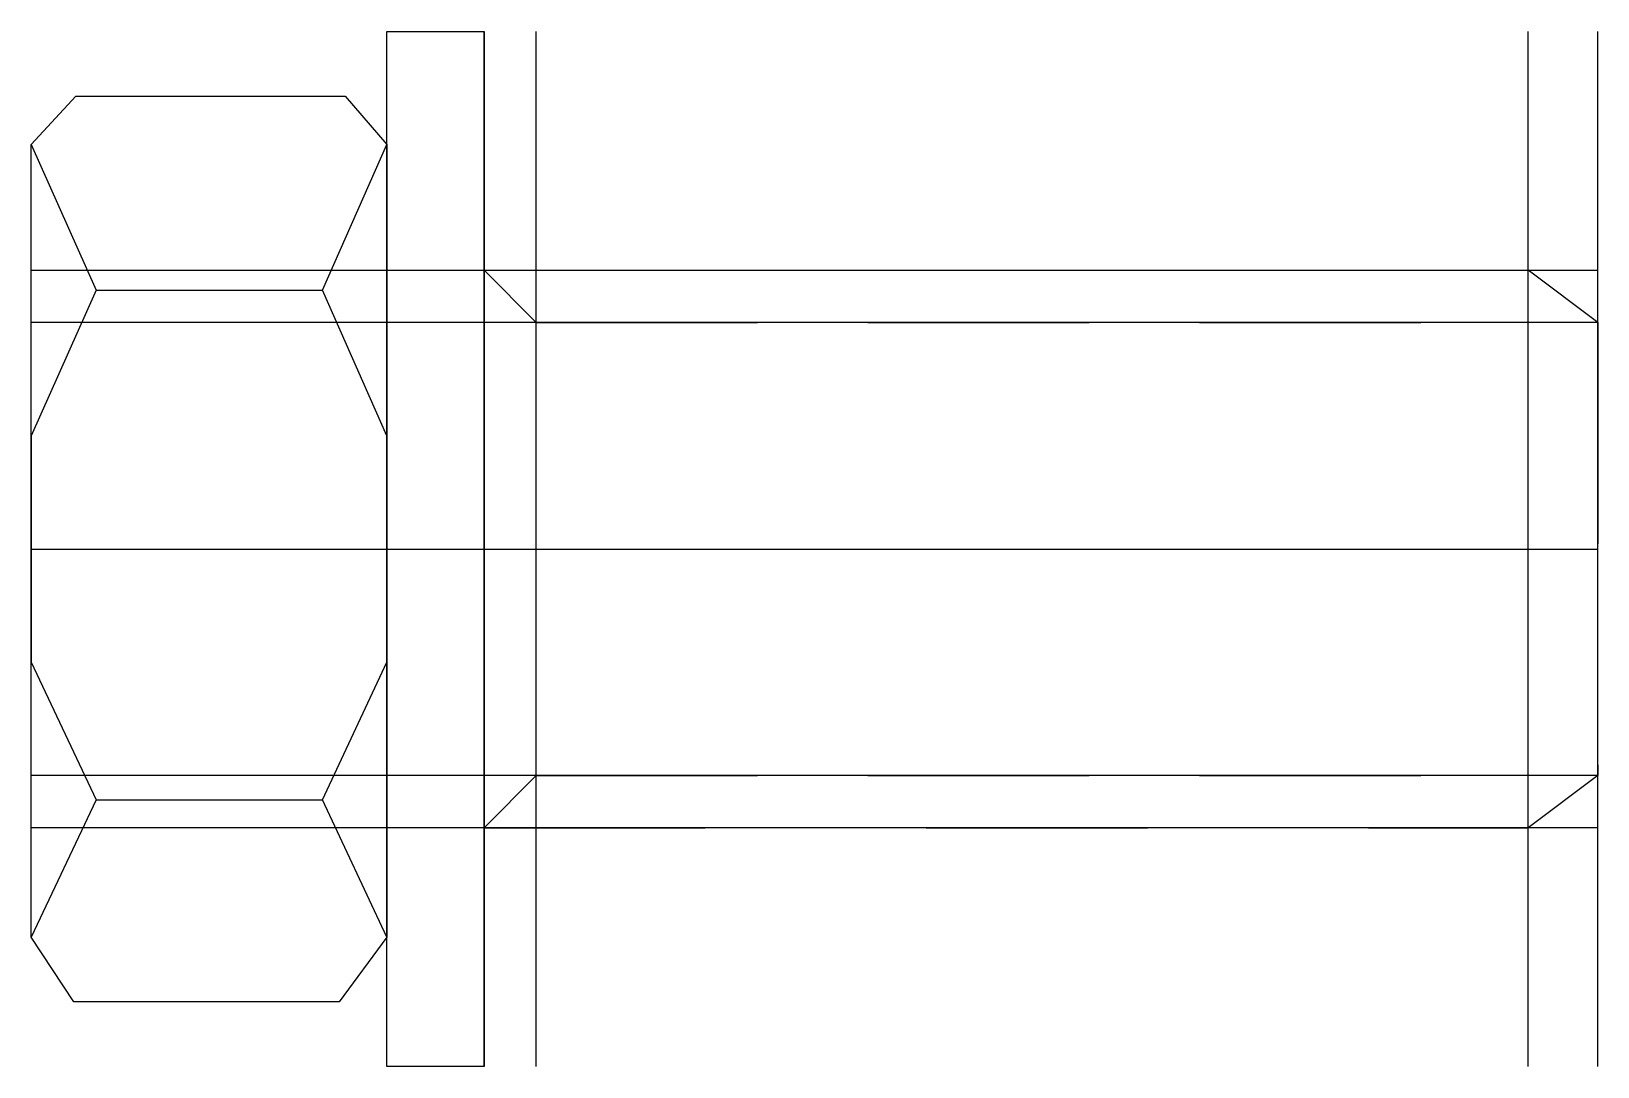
# Model space of a CAD drawing. Extents: x -13 to 32, y -14.9 to 14.9.
import ezdxf

# ---------------------------------------------------------------- set-up
doc = ezdxf.new("R2010")
doc.units = 0
doc.linetypes.add('DASHED', pattern=[12.7, 6.35, -6.35])
doc.linetypes.add('HIDDEN', pattern=[9.525, 6.35, -3.175])
doc.layers.get('0').update_dxf_attribs({"linetype": 'CONTINUOUS'})

msp = doc.modelspace()

# ---------------------------------------------------------------- linework, layer by layer
at = {"linetype": 'CONTINUOUS'}
for p, q in [((-2.79, 0), (-2.79, 14.86)), ((-2.79, 14.86), (0, 14.86)), ((0, -14.86), (0, 14.86)), ((0, -14.86), (0, 14.86)), ((0, 14.86), (0, -14.86)), ((1.5, -14.86), (1.5, 14.86)), ((29.98, -14.86), (29.98, 14.86)), ((31.98, -14.86), (31.98, 14.86)), ((-13, 11.61), (-11.72, 13)), ((-11.72, 13), (-3.99, 13)), ((-3.99, 13), (-2.79, 11.61)), ((-13, 11.61), (-11.14, 7.43)), ((-13, -11.14), (-13, 11.61)), ((-4.64, 7.43), (-2.79, 11.61)), ((-2.79, 11.61), (-2.79, 0)), ((-13, 8), (31.98, 8)), ((-11.14, 7.43), (-13, 3.25)), ((-11.14, 7.43), (-4.64, 7.43)), ((-2.79, 3.25), (-4.64, 7.43)), ((31.98, 6.5), (-13, 6.5)), ((-13, 3.25), (-13, -3.25)), ((-2.79, -3.25), (-2.79, 3.25)), ((-13, 0), (31.98, 0)), ((-2.79, -14.86), (-2.79, 0)), ((-2.79, 0), (-2.79, -11.14)), ((-13, -3.25), (-11.14, -7.2)), ((-4.64, -7.2), (-2.79, -3.25)), ((31.98, -6.5), (-13, -6.5)), ((-11.14, -7.2), (-13, -11.14)), ((-11.14, -7.2), (-4.64, -7.2)), ((-2.79, -11.14), (-4.64, -7.2)), ((31.98, -8), (-13, -8)), ((-11.78, -13), (-13, -11.14)), ((-2.79, -11.14), (-4.16, -13)), ((-4.16, -13), (-11.78, -13)), ((0, -14.86), (-2.79, -14.86))]:
    msp.add_line(p, q, dxfattribs=at)
at = {"linetype": 'DASHED'}
for p, q in [((0, 8), (29.98, 8)), ((31.98, 6.5), (29.98, 8)), ((29.98, -8), (29.98, 8)), ((31.98, 6.5), (31.98, -6.5)), ((31.98, -6.5), (29.98, -8)), ((0, -8), (29.98, -8))]:
    msp.add_line(p, q, dxfattribs=at)
at = {"linetype": 'HIDDEN'}
for p, q in [((0, 8), (1.5, 6.5)), ((0, 8), (0, -8)), ((1.5, 6.5), (29.98, 6.5)), ((0, -8), (1.5, -6.5)), ((1.5, -6.5), (29.98, -6.5))]:
    msp.add_line(p, q, dxfattribs=at)

doc.saveas('drawing.dxf')
